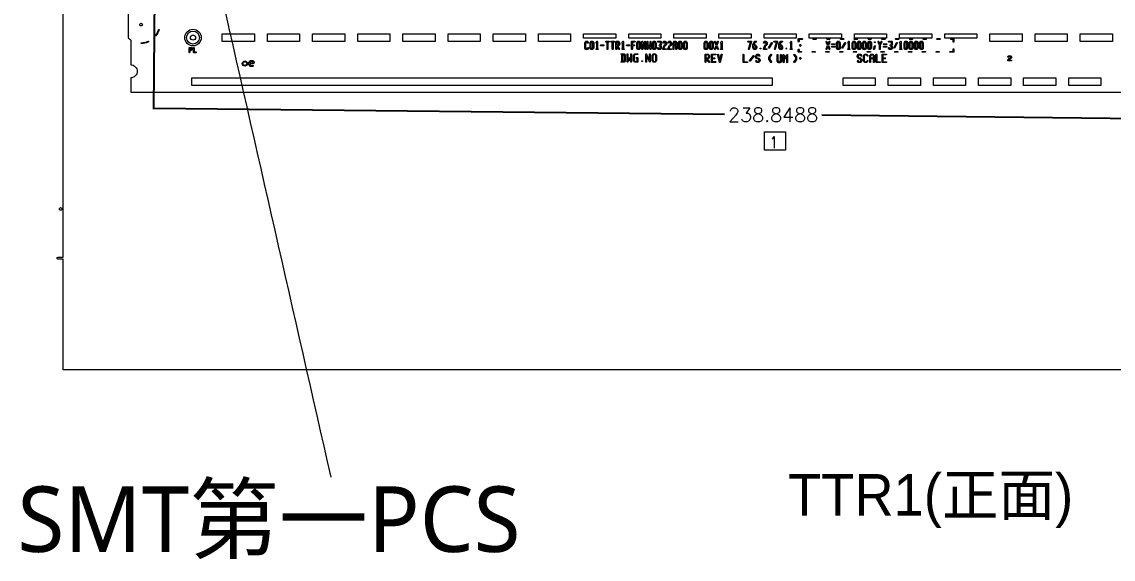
# Model space of a CAD drawing. Extents: x 2864 to 3941, y 2420 to 3182.
# Drawn here: x 2997.5 to 3207.7, y 2572.6 to 2676.1 of the extents above; entities that cross this region are included whole.
import ezdxf
from ezdxf.enums import TextEntityAlignment as Align

# ---------------------------------------------------------------- set-up
doc = ezdxf.new("R2010")
doc.units = 0
doc.layers.get('0').update_dxf_attribs({"lineweight": 0})
doc.layers.get('Defpoints').update_dxf_attribs({"lineweight": 0})
doc.layers.add('備註', color=1, linetype='Continuous', lineweight=0)
doc.layers.add('尺寸線', color=3, linetype='Continuous', lineweight=0)
doc.layers.add('序號', color=1, linetype='Continuous')
doc.styles.get("Standard").update_dxf_attribs({"font": 'SIMPLEX.SHX', "height": 2.7})
doc.dimstyles.get("Standard").update_dxf_attribs({"dimtxt": 6, "dimasz": 0.18, "dimexe": 0.18, "dimexo": 0.0625, "dimgap": 0.09, "dimtad": 0, "dimtih": 1, "dimtoh": 1, "dimdec": 4, "dimzin": 0, "dimdsep": 46, "dimtxsty": 'Standard', "dimcen": 0.09, "dimadec": 0, "dimazin": 0, "dimtfac": 1, "dimtdec": 4, "dimtofl": 0, "dimtmove": 0, "dimatfit": 3, "dimfxl": 0, "dimtolj": 1, "dimtzin": 0, "dimarcsym": 0})

# ---------------------------------------------------------------- blocks, each defined once
blk = doc.blocks.new('*D16')
at = {"layer": 'Defpoints', "color": 0, "linetype": 'Continuous'}
for p in [(3023.15, 2690.97), (3261.99, 2688.41), (3261.65, 2656.88)]:
    blk.add_point(p, dxfattribs=at)
at = {"layer": '尺寸線', "color": 0, "linetype": 'Continuous', "lineweight": -2}
for p, q in [((3023.15, 2690.91), (3022.81, 2659.26)), ((3261.99, 2688.35), (3261.65, 2656.7)), ((3022.99, 2659.44), (3132.88, 2658.26)), ((3261.47, 2656.88), (3151.58, 2658.06))]:
    blk.add_line(p, q, dxfattribs=at)
at = {"layer": '尺寸線', "color": 0, "linetype": 'Continuous'}
for points in [[(3022.99, 2659.47), (3022.99, 2659.41), (3022.81, 2659.44)], [(3261.47, 2656.85), (3261.47, 2656.91), (3261.65, 2656.88)]]:
    blk.add_solid(points, dxfattribs=at)
at = {"layer": '尺寸線', "color": 0, "linetype": 'Continuous', "insert": (3142.23, 2658.16), "char_height": 2.7, "attachment_point": 5}
blk.add_mtext('\\A1;238.8488', dxfattribs=at)

msp = doc.modelspace()

# ---------------------------------------------------------------- linework, layer by layer
for p, q in [((3137.87979, 2672.17267), (3137.42017, 2672.17267)), ((3142.87979, 2672.17267), (3142.42017, 2672.17267)), ((3113.14885, 2668.30409), (3112.975, 2668.30409)), ((3272.44397, 2609.03466), (3018.44397, 2609.03466))]:
    msp.add_line(p, q)
at = {"linetype": 'Continuous'}
for points in [[(3004.44397, 2630.33466, -1), (3004.44397, 2630.73466), (3005.44397, 2630.73466), (3005.44397, 2662.53466), (3005.44397, 2850.33466), (3004.44397, 2850.33466, -1), (3004.44397, 2850.73466), (3005.44397, 2850.73466), (3005.44397, 3038.53466), (3005.44397, 3070.33466), (3004.44397, 3070.33466, -1), (3004.44397, 3070.73466), (3005.44397, 3070.73466), (3005.44397, 3092.03466), (3018.44397, 3092.03466), (3272.44397, 3092.03466), (3285.44397, 3092.03466), (3285.44397, 3070.73466), (3286.44397, 3070.73466, -1), (3286.44397, 3070.33466), (3285.44397, 3070.33466), (3285.44397, 3038.53466)], [(3017.94397, 2678.12502), (3017.94397, 2672.94429, 0.044688), (3018.44397, 2672.54133), (3018.44397, 2667.78466, -0.414215), (3019.69397, 2666.53466, -0.414215), (3018.44397, 2665.28466), (3018.44397, 2662.53466), (3272.44397, 2662.53466), (3272.44397, 2665.28466, -0.414215), (3271.19397, 2666.53466, -0.414215), (3272.44397, 2667.78466), (3272.44397, 2699.54133, 0.044688)], [(3020.46665, 2672.03474, 0.100435), (3021.82905, 2672.32039, -1), (3021.86862, 2672.22855)], [(3108.30083, 2670.73466), (3108.16051, 2670.73466, -1), (3108.16051, 2670.88706), (3108.22463, 2670.88706), (3108.22463, 2671.96805, -0.979801), (3108.09475, 2672.04771)], [(3108.09475, 2672.04771), (3108.23508, 2672.28737, -0.76611), (3108.37704, 2672.24864), (3108.37704, 2670.88706), (3108.44116, 2670.88706, -1), (3108.44116, 2670.73466), (3108.30083, 2670.73466)], [(3111.94397, 2670.81086), (3111.94397, 2671.52986), (3111.94397, 2672.24887, -0.414239), (3112.02017, 2672.32507), (3112.44094, 2672.32507, -0.267143), (3112.50692, 2672.28737), (3112.64725, 2672.04771, -0.13403), (3112.6577, 2672.00898), (3112.6577, 2671.76976, -0.13403), (3112.64725, 2671.73103), (3112.50692, 2671.49136, -0.267143), (3112.44094, 2671.45366), (3112.29342, 2671.45366)], [(3112.29342, 2671.45366), (3112.64725, 2670.84936, -1), (3112.51574, 2670.77236), (3112.11682, 2671.45366), (3112.09637, 2671.45366), (3112.09637, 2670.81086, -1), (3111.94397, 2670.81086)], [(3113.30084, 2670.73466), (3113.1605, 2670.73466, -1), (3113.1605, 2670.88706), (3113.22463, 2670.88706), (3113.22463, 2671.96805, -0.979801), (3113.09475, 2672.04771)], [(3113.09475, 2672.04771), (3113.23508, 2672.28737, -0.76611), (3113.37703, 2672.24864), (3113.37703, 2670.88706), (3113.44116, 2670.88706, -1), (3113.44116, 2670.73466), (3113.30084, 2670.73466)], [(3116.94397, 2670.81086), (3116.94397, 2672.24887, -0.831916), (3117.09132, 2672.27614), (3117.5053, 2671.21562)], [(3117.09637, 2671.84411), (3117.09637, 2670.81086, -1), (3116.94397, 2670.81086)], [(3117.5053, 2671.21562), (3117.5053, 2672.24887, -1), (3117.6577, 2672.24887), (3117.6577, 2670.81086, -0.831916), (3117.51035, 2670.78359), (3117.09637, 2671.84411)], [(3117.94397, 2670.81086), (3117.94397, 2672.24887, -1), (3118.09637, 2672.24887), (3118.09637, 2671.21562)], [(3118.30083, 2671.32031), (3118.09132, 2670.78359, -0.831919), (3117.94397, 2670.81086)], [(3118.09637, 2671.21562), (3118.22985, 2671.55757, -0.683159), (3118.37182, 2671.55757), (3118.5053, 2671.21562)], [(3118.5053, 2671.21562), (3118.5053, 2672.24887, -1), (3118.6577, 2672.24887), (3118.6577, 2670.81086, -0.831916), (3118.51035, 2670.78359), (3118.30083, 2671.32031)], [(3120.94936, 2670.839), (3121.22968, 2671.55714, -0.310671), (3121.30083, 2671.60607), (3121.39748, 2671.60607), (3121.5053, 2671.7902), (3121.5053, 2671.98853), (3121.39748, 2672.17267), (3121.20419, 2672.17267), (3121.08593, 2671.9707, -1), (3120.95442, 2672.04771), (3121.09475, 2672.28737, -0.267143), (3121.16073, 2672.32507), (3121.44094, 2672.32507, -0.267143), (3121.50692, 2672.28737), (3121.64726, 2672.04771, -0.13403), (3121.6577, 2672.00898), (3121.6577, 2671.76976, -0.13403), (3121.64726, 2671.73103), (3121.50692, 2671.49136, -0.267143), (3121.44094, 2671.45366), (3121.35289, 2671.45366), (3121.13172, 2670.88706)], [(3121.13172, 2670.88706), (3121.5815, 2670.88706, -1), (3121.5815, 2670.73466), (3121.02017, 2670.73466, -0.529907), (3120.94936, 2670.839)], [(3121.94936, 2670.839), (3122.22968, 2671.55714, -0.310671), (3122.30083, 2671.60607), (3122.39748, 2671.60607), (3122.5053, 2671.7902), (3122.5053, 2671.98853), (3122.39748, 2672.17267), (3122.20419, 2672.17267), (3122.08593, 2671.9707, -1), (3121.95442, 2672.04771), (3122.09475, 2672.28737, -0.267143), (3122.16073, 2672.32507), (3122.44094, 2672.32507, -0.267143), (3122.50692, 2672.28737), (3122.64726, 2672.04771, -0.13403), (3122.6577, 2672.00898), (3122.6577, 2671.76976, -0.13403), (3122.64726, 2671.73103), (3122.50692, 2671.49136, -0.267143), (3122.44094, 2671.45366), (3122.35289, 2671.45366), (3122.13172, 2670.88706)], [(3122.13172, 2670.88706), (3122.5815, 2670.88706, -1), (3122.5815, 2670.73466), (3122.02017, 2670.73466, -0.529907), (3121.94936, 2670.839)], [(3122.94397, 2670.81086), (3122.94397, 2671.52986), (3122.94397, 2672.00898, -0.13403), (3122.95442, 2672.04771), (3123.09475, 2672.28737, -0.267143), (3123.16073, 2672.32507), (3123.44094, 2672.32507, -0.267143), (3123.50692, 2672.28737), (3123.64726, 2672.04771, -0.13403), (3123.6577, 2672.00898), (3123.6577, 2671.52986)], [(3123.6577, 2671.52986), (3123.6577, 2670.81086, -1), (3123.5053, 2670.81086), (3123.5053, 2671.45366), (3123.09637, 2671.45366), (3123.09637, 2670.81086, -1), (3122.94397, 2670.81086)], [(3130.94919, 2670.83857), (3131.21904, 2671.52986), (3130.94919, 2672.22116, -1), (3131.09116, 2672.27658), (3131.30084, 2671.73942)], [(3131.30084, 2671.32031), (3131.09116, 2670.78315, -1), (3130.94919, 2670.83857)], [(3131.30084, 2671.73942), (3131.51052, 2672.27658, -1), (3131.65248, 2672.22116), (3131.38263, 2671.52986), (3131.65248, 2670.83857, -1), (3131.51052, 2670.78315), (3131.30084, 2671.32031)], [(3132.30084, 2670.73466), (3132.1605, 2670.73466, -1), (3132.1605, 2670.88706), (3132.22463, 2670.88706), (3132.22463, 2671.96805, -0.979801), (3132.09475, 2672.04771)], [(3132.09475, 2672.04771), (3132.23508, 2672.28737, -0.76611), (3132.37704, 2672.24864), (3132.37704, 2670.88706), (3132.44116, 2670.88706, -1), (3132.44116, 2670.73466), (3132.30084, 2670.73466)], [(3137.42017, 2672.17267, -1), (3137.42017, 2672.32507), (3137.9815, 2672.32507, -0.50129), (3138.05456, 2672.22723), (3137.63364, 2670.78945, -1), (3137.48738, 2670.83227), (3137.87979, 2672.17267)], [(3140.34936, 2670.839), (3140.62968, 2671.55714, -0.310671), (3140.70083, 2671.60607), (3140.79748, 2671.60607), (3140.9053, 2671.7902), (3140.9053, 2671.98853), (3140.79748, 2672.17267), (3140.60419, 2672.17267), (3140.48593, 2671.9707, -1), (3140.35442, 2672.04771), (3140.49475, 2672.28737, -0.267143), (3140.56073, 2672.32507), (3140.84094, 2672.32507, -0.267143), (3140.90692, 2672.28737), (3141.04725, 2672.04771, -0.13403), (3141.0577, 2672.00898), (3141.0577, 2671.76976, -0.13403), (3141.04725, 2671.73103), (3140.90692, 2671.49136, -0.267143), (3140.84094, 2671.45366), (3140.75289, 2671.45366), (3140.53171, 2670.88706)], [(3140.53171, 2670.88706), (3140.9815, 2670.88706, -1), (3140.9815, 2670.73466), (3140.42017, 2670.73466, -0.529907), (3140.34936, 2670.839)], [(3142.42017, 2672.17267, -1), (3142.42017, 2672.32507), (3142.9815, 2672.32507, -0.50129), (3143.05456, 2672.22723), (3142.63364, 2670.78945, -1), (3142.48738, 2670.83227), (3142.87979, 2672.17267)], [(3145.70084, 2670.73466), (3145.5605, 2670.73466, -1), (3145.5605, 2670.88706), (3145.62464, 2670.88706), (3145.62464, 2671.96805, -0.979801), (3145.49475, 2672.04771)], [(3145.49475, 2672.04771), (3145.63508, 2672.28737, -0.76611), (3145.77704, 2672.24864), (3145.77704, 2670.88706), (3145.84116, 2670.88706, -1), (3145.84116, 2670.73466), (3145.70084, 2670.73466)], [(3152.44919, 2670.83857), (3152.71904, 2671.52986), (3152.44919, 2672.22116, -1), (3152.59116, 2672.27658), (3152.80083, 2671.73942)], [(3152.80083, 2671.32031), (3152.59116, 2670.78315, -1), (3152.44919, 2670.83857)], [(3152.80083, 2671.73942), (3153.01052, 2672.27658, -1), (3153.15248, 2672.22116), (3152.88263, 2671.52986), (3153.15248, 2670.83857, -1), (3153.01052, 2670.78315), (3152.80083, 2671.32031)], [(3156.80084, 2670.73466), (3156.66051, 2670.73466, -1), (3156.66051, 2670.88706), (3156.72464, 2670.88706), (3156.72464, 2671.96805, -0.979801), (3156.59475, 2672.04771)], [(3156.59475, 2672.04771), (3156.73508, 2672.28737, -0.76611), (3156.87704, 2672.24864), (3156.87704, 2670.88706), (3156.94116, 2670.88706, -1), (3156.94116, 2670.73466), (3156.80084, 2670.73466)], [(3162.44919, 2672.22116, -1), (3162.59115, 2672.27658), (3162.80083, 2671.73942)], [(3162.80083, 2671.73942), (3163.01052, 2672.27658, -1), (3163.15248, 2672.22116), (3162.87704, 2671.51552), (3162.87704, 2670.81086, -1), (3162.72463, 2670.81086), (3162.72463, 2671.51552), (3162.44919, 2672.22116)], [(3166.80084, 2670.73466), (3166.66051, 2670.73466, -1), (3166.66051, 2670.88706), (3166.72464, 2670.88706), (3166.72464, 2671.96805, -0.979801), (3166.59475, 2672.04771)], [(3166.59475, 2672.04771), (3166.73508, 2672.28737, -0.76611), (3166.87703, 2672.24864), (3166.87703, 2670.88706), (3166.94116, 2670.88706, -1), (3166.94116, 2670.73466), (3166.80084, 2670.73466)], [(3112.975, 2668.30409, -1), (3112.975, 2668.45409), (3113.07384, 2668.45409), (3113.07384, 2669.74449), (3112.975, 2669.74449, -1), (3112.975, 2669.89449), (3113.14885, 2669.89449), (3113.49652, 2669.89449, -0.241871), (3113.55749, 2669.86317), (3113.73089, 2669.62372, -0.159337), (3113.74537, 2669.57942), (3113.74537, 2668.61916, -0.159331), (3113.73089, 2668.57487), (3113.55749, 2668.33541, -0.241867), (3113.49652, 2668.30409), (3113.14885, 2668.30409)], [(3114.1, 2668.37958), (3114.1, 2669.81949, -1), (3114.25, 2669.81949), (3114.25, 2668.70696)], [(3114.52268, 2668.92677), (3114.24254, 2668.34649, -0.799749), (3114.1, 2668.37958)], [(3114.25, 2668.70696), (3114.45514, 2669.1319, -0.627684), (3114.59023, 2669.1319), (3114.79537, 2668.70696)], [(3114.79537, 2668.70696), (3114.79537, 2669.81949, -1), (3114.94537, 2669.81949), (3114.94537, 2668.37958, -0.799749), (3114.80282, 2668.34649), (3114.52268, 2668.92677)], [(3117.7, 2668.37909), (3117.7, 2669.81922, -0.798609), (3117.84255, 2669.85209), (3118.39537, 2668.70696)], [(3117.85, 2669.49162), (3117.85, 2668.37909, -1), (3117.7, 2668.37909)], [(3118.39537, 2668.70696), (3118.39537, 2669.81949, -1), (3118.54537, 2669.81949), (3118.54537, 2668.37937, -0.798609), (3118.40282, 2668.34649), (3117.85, 2669.49162)], [(3129.13247, 2668.31994), (3129.13247, 2669.04014), (3129.13247, 2669.76034, -0.414241), (3129.20747, 2669.83534), (3129.72899, 2669.83534, -0.241871), (3129.78996, 2669.80402), (3129.96336, 2669.56457, -0.159337), (3129.97784, 2669.52028), (3129.97784, 2669.28021, -0.159331), (3129.96336, 2669.23592), (3129.78996, 2668.99646, -0.241867), (3129.72899, 2668.96514), (3129.52822, 2668.96514)], [(3129.52822, 2668.96514), (3129.96358, 2668.36393, -1), (3129.84209, 2668.27596), (3129.34303, 2668.96514), (3129.28247, 2668.96514), (3129.28247, 2668.31994, -1), (3129.13247, 2668.31994)], [(3131.53457, 2669.74274, -1), (3131.68038, 2669.77794), (3131.95515, 2668.63958)], [(3131.95515, 2668.63958), (3132.22993, 2669.77794, -1), (3132.37574, 2669.74274), (3132.02806, 2668.30235, -0.78736), (3131.88225, 2668.30235), (3131.53457, 2669.74274)], [(3144.17592, 2668.27324), (3144.17592, 2669.71336, -0.798609), (3144.31847, 2669.74624), (3144.5986, 2669.16595)], [(3144.32592, 2669.38576), (3144.32592, 2668.27324, -1), (3144.17592, 2668.27324)], [(3144.87129, 2669.38576), (3144.66615, 2668.96083, -0.627705), (3144.53106, 2668.96083), (3144.32592, 2669.38576)], [(3144.5986, 2669.16595), (3144.87875, 2669.74624, -0.798609), (3145.02129, 2669.71336), (3145.02129, 2668.27324, -1), (3144.87129, 2668.27324), (3144.87129, 2669.38576)], [(3160.84126, 2668.31549), (3160.84126, 2669.03569), (3160.84126, 2669.51582, -0.159331), (3160.85574, 2669.56011), (3161.02914, 2669.79957, -0.241867), (3161.09011, 2669.83088), (3161.43779, 2669.83088, -0.241871), (3161.49875, 2669.79957), (3161.67215, 2669.56011, -0.159337), (3161.68663, 2669.51582), (3161.68663, 2669.03569)], [(3161.68663, 2669.03569), (3161.68663, 2668.31549, -1), (3161.53663, 2668.31549), (3161.53663, 2668.96068), (3160.99127, 2668.96068), (3160.99127, 2668.31549, -1), (3160.84126, 2668.31549)], [(3187.45685, 2668.65325), (3187.73735, 2669.074, -0.251301), (3187.80083, 2669.10805), (3187.9096, 2669.10805), (3188.0053, 2669.20375), (3188.0053, 2669.28095), (3187.9096, 2669.37665), (3187.69207, 2669.37665), (3187.57405, 2669.25863, -1), (3187.46629, 2669.36639), (3187.60662, 2669.50673, -0.200506), (3187.66096, 2669.52905), (3187.94071, 2669.52905, -0.200506), (3187.99505, 2669.50673), (3188.13538, 2669.36639, -0.200506), (3188.1577, 2669.31206), (3188.1577, 2669.17264, -0.200506), (3188.13538, 2669.1183), (3187.99505, 2668.97797, -0.200506), (3187.94071, 2668.95565), (3187.84161, 2668.95565), (3187.66255, 2668.68706)], [(3187.66255, 2668.68706), (3188.0815, 2668.68706, -1), (3188.0815, 2668.53466), (3187.52017, 2668.53466, -0.599705), (3187.45685, 2668.65325)]]:
    msp.add_lwpolyline(points, format="xyb", dxfattribs=at)
for points in [[(3020.19397, 2675.53466, -0.414222), (3020.44397, 2675.78466, -0.414222), (3020.69397, 2675.53466, -0.414222), (3020.44397, 2675.28466, -0.414222)], [(3023.23127, 2673.41782, 0.092395), (3023.8067, 2674.56405, -1), (3023.90278, 2674.53632, -0.092395), (3023.3109, 2673.35734, -1)], [(3029.94397, 2673.03466, -0.414217), (3030.44397, 2673.53466, -0.414217), (3030.94397, 2673.03466, -0.414217), (3030.44397, 2672.53466, -0.414217)], [(3147.06549, 2672.25434), (3147.06549, 2672.75434, -0.414236), (3147.14199, 2672.83084), (3147.80902, 2672.83084, -1), (3147.80902, 2672.67784), (3147.21849, 2672.67784), (3147.21849, 2672.25434, -1)], [(3149.96202, 2672.67784, -1), (3149.96202, 2672.83084), (3150.46202, 2672.83084, -1), (3150.46202, 2672.67784)], [(3152.61502, 2672.67784, -1), (3152.61502, 2672.83084), (3153.11502, 2672.83084, -1), (3153.11502, 2672.67784)], [(3155.26802, 2672.67784, -1), (3155.26802, 2672.83084), (3155.76802, 2672.83084, -1), (3155.76802, 2672.67784)], [(3157.92102, 2672.67784, -1), (3157.92102, 2672.83084), (3158.42102, 2672.83084, -1), (3158.42102, 2672.67784)], [(3160.57402, 2672.67784, -1), (3160.57402, 2672.83084), (3161.07402, 2672.83084, -1), (3161.07402, 2672.67784)], [(3163.22702, 2672.67784, -1), (3163.22702, 2672.83084), (3163.72702, 2672.83084, -1), (3163.72702, 2672.67784)], [(3165.88002, 2672.67784, -1), (3165.88002, 2672.83084), (3166.38002, 2672.83084, -1), (3166.38002, 2672.67784)], [(3168.53302, 2672.67784, -1), (3168.53302, 2672.83084), (3169.03302, 2672.83084, -1), (3169.03302, 2672.67784)], [(3171.18602, 2672.67784, -1), (3171.18602, 2672.83084), (3171.68602, 2672.83084, -1), (3171.68602, 2672.67784)], [(3173.83902, 2672.67784, -1), (3173.83902, 2672.83084), (3174.33902, 2672.83084, -1), (3174.33902, 2672.67784)], [(3176.49202, 2672.67784, -1), (3176.49202, 2672.83084), (3176.99202, 2672.83084, -0.414236), (3177.06852, 2672.75434), (3177.06852, 2672.23106, -1), (3176.91552, 2672.23106), (3176.91552, 2672.67784)], [(3029.71704, 2670.19677), (3029.71704, 2670.62393), (3029.71704, 2671.05108, -0.414239), (3029.78704, 2671.12108), (3030.11452, 2671.12108, -0.234442), (3030.17039, 2671.0937), (3030.27966, 2670.95131, -0.166397), (3030.29413, 2670.90836), (3030.29413, 2670.76664, -0.166398), (3030.27966, 2670.72369), (3030.17039, 2670.58131, -0.234442), (3030.11452, 2670.55393), (3029.85704, 2670.55393), (3029.85704, 2670.19677, -1)], [(3030.51704, 2670.19677), (3030.51704, 2671.05108, -1), (3030.65704, 2671.05108), (3030.65704, 2670.26678), (3031.02413, 2670.26678, -1), (3031.02413, 2670.12678), (3030.58704, 2670.12678, -0.414239)], [(3105.94397, 2671.05075), (3105.94397, 2672.00898, -0.13403), (3105.95441, 2672.04771), (3106.09475, 2672.28737, -0.267143), (3106.16073, 2672.32507), (3106.44094, 2672.32507, -0.267143), (3106.50692, 2672.28737), (3106.64725, 2672.04771, -1), (3106.51574, 2671.9707), (3106.39748, 2672.17267), (3106.20419, 2672.17267), (3106.09637, 2671.98853), (3106.09637, 2671.07119), (3106.20419, 2670.88706), (3106.39748, 2670.88706), (3106.51574, 2671.08903, -1), (3106.64725, 2671.01202), (3106.50692, 2670.77236, -0.267143), (3106.44094, 2670.73466), (3106.16073, 2670.73466, -0.267143), (3106.09475, 2670.77236), (3105.95441, 2671.01202, -0.13403)], [(3106.94397, 2671.05075), (3106.94397, 2672.00898, -0.13403), (3106.95441, 2672.04771), (3107.09475, 2672.28737, -0.267143), (3107.16073, 2672.32507), (3107.44094, 2672.32507, -0.267143), (3107.50692, 2672.28737), (3107.64725, 2672.04771, -0.13403), (3107.6577, 2672.00898), (3107.6577, 2671.05075, -0.13403), (3107.64725, 2671.01202), (3107.50692, 2670.77236, -0.267143), (3107.44094, 2670.73466), (3107.16073, 2670.73466, -0.267143), (3107.09475, 2670.77236), (3106.95441, 2671.01202, -0.13403)], [(3109.02017, 2671.45366, -1), (3109.02017, 2671.60607), (3109.5815, 2671.60607, -1), (3109.5815, 2671.45366)], [(3110.02017, 2672.17267, -1), (3110.02017, 2672.32507), (3110.30083, 2672.32507), (3110.5815, 2672.32507, -1), (3110.5815, 2672.17267), (3110.37703, 2672.17267), (3110.37703, 2670.81086, -1), (3110.22463, 2670.81086), (3110.22463, 2672.17267)], [(3111.02017, 2672.17267, -1), (3111.02017, 2672.32507), (3111.30083, 2672.32507), (3111.5815, 2672.32507, -1), (3111.5815, 2672.17267), (3111.37703, 2672.17267), (3111.37703, 2670.81086, -1), (3111.22464, 2670.81086), (3111.22464, 2672.17267)], [(3114.02017, 2671.45366, -1), (3114.02017, 2671.60607), (3114.5815, 2671.60607, -1), (3114.5815, 2671.45366)], [(3114.94397, 2670.81086), (3114.94397, 2671.52986), (3114.94397, 2672.24887, -0.414239), (3115.02017, 2672.32507), (3115.5815, 2672.32507, -1), (3115.5815, 2672.17267), (3115.09637, 2672.17267), (3115.09637, 2671.60607), (3115.44116, 2671.60607, -1), (3115.44116, 2671.45366), (3115.09637, 2671.45366), (3115.09637, 2670.81086, -1)], [(3115.94397, 2671.05075), (3115.94397, 2672.00898, -0.13403), (3115.95441, 2672.04771), (3116.09475, 2672.28737, -0.267143), (3116.16073, 2672.32507), (3116.44094, 2672.32507, -0.267143), (3116.50692, 2672.28737), (3116.64726, 2672.04771, -0.13403), (3116.6577, 2672.00898), (3116.6577, 2671.05075, -0.13403), (3116.64726, 2671.01202), (3116.50692, 2670.77236, -0.267143), (3116.44094, 2670.73466), (3116.16073, 2670.73466, -0.267143), (3116.09475, 2670.77236), (3115.95441, 2671.01202, -0.13403)], [(3118.94397, 2671.05075), (3118.94397, 2672.00898, -0.13403), (3118.95441, 2672.04771), (3119.09475, 2672.28737, -0.267143), (3119.16073, 2672.32507), (3119.44094, 2672.32507, -0.267143), (3119.50692, 2672.28737), (3119.64725, 2672.04771, -0.13403), (3119.6577, 2672.00898), (3119.6577, 2671.05075, -0.13403), (3119.64725, 2671.01202), (3119.50692, 2670.77236, -0.267143), (3119.44094, 2670.73466), (3119.16073, 2670.73466, -0.267143), (3119.09475, 2670.77236), (3118.95441, 2671.01202, -0.13403)], [(3119.95441, 2671.01202, -1), (3120.08593, 2671.08903), (3120.20419, 2670.88706), (3120.39748, 2670.88706), (3120.5053, 2671.07119), (3120.5053, 2671.26953), (3120.39748, 2671.45366), (3120.30084, 2671.45366, -1), (3120.30084, 2671.60607), (3120.39748, 2671.60607), (3120.5053, 2671.7902), (3120.5053, 2672.17267), (3120.02017, 2672.17267, -1), (3120.02017, 2672.32507), (3120.5815, 2672.32507, -0.414239), (3120.6577, 2672.24887), (3120.6577, 2671.76976, -0.13403), (3120.64726, 2671.73103), (3120.52947, 2671.52986), (3120.64726, 2671.3287, -0.13403), (3120.6577, 2671.28997), (3120.6577, 2671.05075, -0.13403), (3120.64726, 2671.01202), (3120.50692, 2670.77236, -0.267143), (3120.44094, 2670.73466), (3120.16073, 2670.73466, -0.267143), (3120.09475, 2670.77236)], [(3123.94397, 2671.05075), (3123.94397, 2672.00898, -0.13403), (3123.95441, 2672.04771), (3124.09475, 2672.28737, -0.267143), (3124.16073, 2672.32507), (3124.44094, 2672.32507, -0.267143), (3124.50692, 2672.28737), (3124.64726, 2672.04771, -0.13403), (3124.6577, 2672.00898), (3124.6577, 2671.05075, -0.13403), (3124.64726, 2671.01202), (3124.50692, 2670.77236, -0.267143), (3124.44094, 2670.73466), (3124.16073, 2670.73466, -0.267143), (3124.09475, 2670.77236), (3123.95441, 2671.01202, -0.13403)], [(3124.94397, 2671.05075), (3124.94397, 2672.00898, -0.13403), (3124.95441, 2672.04771), (3125.09475, 2672.28737, -0.267143), (3125.16073, 2672.32507), (3125.44094, 2672.32507, -0.267143), (3125.50692, 2672.28737), (3125.64725, 2672.04771, -0.13403), (3125.6577, 2672.00898), (3125.6577, 2671.05075, -0.13403), (3125.64725, 2671.01202), (3125.50692, 2670.77236, -0.267143), (3125.44094, 2670.73466), (3125.16073, 2670.73466, -0.267143), (3125.09475, 2670.77236), (3124.95441, 2671.01202, -0.13403)], [(3128.94397, 2671.05075), (3128.94397, 2672.00898, -0.13403), (3128.95442, 2672.04771), (3129.09475, 2672.28737, -0.267143), (3129.16073, 2672.32507), (3129.44094, 2672.32507, -0.267143), (3129.50692, 2672.28737), (3129.64725, 2672.04771, -0.13403), (3129.6577, 2672.00898), (3129.6577, 2671.05075, -0.13403), (3129.64725, 2671.01202), (3129.50692, 2670.77236, -0.267143), (3129.44094, 2670.73466), (3129.16073, 2670.73466, -0.267143), (3129.09475, 2670.77236), (3128.95442, 2671.01202, -0.13403)], [(3129.94397, 2671.05075), (3129.94397, 2672.00898, -0.13403), (3129.95442, 2672.04771), (3130.09475, 2672.28737, -0.267143), (3130.16073, 2672.32507), (3130.44094, 2672.32507, -0.267143), (3130.50692, 2672.28737), (3130.64726, 2672.04771, -0.13403), (3130.6577, 2672.00898), (3130.6577, 2671.05075, -0.13403), (3130.64726, 2671.01202), (3130.50692, 2670.77236, -0.267143), (3130.44094, 2670.73466), (3130.16073, 2670.73466, -0.267143), (3130.09475, 2670.77236), (3129.95442, 2671.01202, -0.13403)], [(3138.34397, 2671.05075), (3138.34397, 2671.52986), (3138.34397, 2671.7693, -0.13403), (3138.35441, 2671.80804), (3138.63508, 2672.28737, -0.267143), (3138.70106, 2672.32507), (3138.9815, 2672.32507, -1), (3138.9815, 2672.17267), (3138.74452, 2672.17267), (3138.49637, 2671.74887), (3138.49637, 2671.60607), (3138.84094, 2671.60607, -0.267143), (3138.90692, 2671.56837), (3139.04725, 2671.3287, -0.13403), (3139.0577, 2671.28997), (3139.0577, 2671.05075, -0.13403), (3139.04725, 2671.01202), (3138.90692, 2670.77236, -0.267143), (3138.84094, 2670.73466), (3138.56073, 2670.73466, -0.267143), (3138.49475, 2670.77236), (3138.35441, 2671.01202, -0.13403)], [(3141.35442, 2671.08903), (3141.91574, 2672.04771, -1), (3142.04725, 2671.9707), (3141.48593, 2671.01202, -1)], [(3143.34397, 2671.05075), (3143.34397, 2671.52986), (3143.34397, 2671.7693, -0.13403), (3143.35442, 2671.80804), (3143.63508, 2672.28737, -0.267143), (3143.70106, 2672.32507), (3143.9815, 2672.32507, -1), (3143.9815, 2672.17267), (3143.74452, 2672.17267), (3143.49637, 2671.74887), (3143.49637, 2671.60607), (3143.84094, 2671.60607, -0.267143), (3143.90692, 2671.56837), (3144.04726, 2671.3287, -0.13403), (3144.0577, 2671.28997), (3144.0577, 2671.05075, -0.13403), (3144.04726, 2671.01202), (3143.90692, 2670.77236, -0.267143), (3143.84094, 2670.73466), (3143.56073, 2670.73466, -0.267143), (3143.49475, 2670.77236), (3143.35442, 2671.01202, -0.13403)], [(3147.06549, 2670.30578), (3147.06549, 2670.74511, -1), (3147.21849, 2670.74511), (3147.21849, 2670.38228), (3147.64199, 2670.38228, -1), (3147.64199, 2670.22928), (3147.14199, 2670.22928, -0.414236)], [(3153.52017, 2671.69333, -1), (3153.52017, 2671.84573), (3154.0815, 2671.84573, -1), (3154.0815, 2671.69333)], [(3153.52017, 2671.214, -1), (3153.52017, 2671.3664), (3154.0815, 2671.3664, -1), (3154.0815, 2671.214)], [(3154.44397, 2671.05075), (3154.44397, 2672.00898, -0.13403), (3154.45442, 2672.04771), (3154.59475, 2672.28737, -0.267143), (3154.66073, 2672.32507), (3154.94094, 2672.32507, -0.267143), (3155.00692, 2672.28737), (3155.14725, 2672.04771, -0.13403), (3155.1577, 2672.00898), (3155.1577, 2671.05075, -0.13403), (3155.14725, 2671.01202), (3155.00692, 2670.77236, -0.267143), (3154.94094, 2670.73466), (3154.66073, 2670.73466, -0.267143), (3154.59475, 2670.77236), (3154.45442, 2671.01202, -0.13403)], [(3155.45442, 2671.08903), (3156.01574, 2672.04771, -1), (3156.14726, 2671.9707), (3155.58593, 2671.01202, -1)], [(3157.44397, 2671.05075), (3157.44397, 2672.00898, -0.13403), (3157.45441, 2672.04771), (3157.59475, 2672.28737, -0.267143), (3157.66073, 2672.32507), (3157.94094, 2672.32507, -0.267143), (3158.00692, 2672.28737), (3158.14726, 2672.04771, -0.13403), (3158.1577, 2672.00898), (3158.1577, 2671.05075, -0.13403), (3158.14726, 2671.01202), (3158.00692, 2670.77236, -0.267143), (3157.94094, 2670.73466), (3157.66073, 2670.73466, -0.267143), (3157.59475, 2670.77236), (3157.45441, 2671.01202, -0.13403)], [(3158.44397, 2671.05075), (3158.44397, 2672.00898, -0.13403), (3158.45441, 2672.04771), (3158.59475, 2672.28737, -0.267143), (3158.66073, 2672.32507), (3158.94094, 2672.32507, -0.267143), (3159.00692, 2672.28737), (3159.14726, 2672.04771, -0.13403), (3159.1577, 2672.00898), (3159.1577, 2671.05075, -0.13403), (3159.14726, 2671.01202), (3159.00692, 2670.77236, -0.267143), (3158.94094, 2670.73466), (3158.66073, 2670.73466, -0.267143), (3158.59475, 2670.77236), (3158.45441, 2671.01202, -0.13403)], [(3159.44397, 2671.05075), (3159.44397, 2672.00898, -0.13403), (3159.45441, 2672.04771), (3159.59475, 2672.28737, -0.267143), (3159.66073, 2672.32507), (3159.94094, 2672.32507, -0.267143), (3160.00692, 2672.28737), (3160.14726, 2672.04771, -0.13403), (3160.1577, 2672.00898), (3160.1577, 2671.05075, -0.13403), (3160.14726, 2671.01202), (3160.00692, 2670.77236, -0.267143), (3159.94094, 2670.73466), (3159.66073, 2670.73466, -0.267143), (3159.59475, 2670.77236), (3159.45441, 2671.01202, -0.13403)], [(3160.44397, 2671.05075), (3160.44397, 2672.00898, -0.13403), (3160.45441, 2672.04771), (3160.59475, 2672.28737, -0.267143), (3160.66073, 2672.32507), (3160.94094, 2672.32507, -0.267143), (3161.00692, 2672.28737), (3161.14726, 2672.04771, -0.13403), (3161.1577, 2672.00898), (3161.1577, 2671.05075, -0.13403), (3161.14726, 2671.01202), (3161.00692, 2670.77236, -0.267143), (3160.94094, 2670.73466), (3160.66073, 2670.73466, -0.267143), (3160.59475, 2670.77236), (3160.45441, 2671.01202, -0.13403)], [(3161.58631, 2670.82823), (3161.72664, 2671.42741, -1), (3161.87503, 2671.39265), (3161.7347, 2670.79348, -1)], [(3163.52017, 2671.69333, -1), (3163.52017, 2671.84573), (3164.0815, 2671.84573, -1), (3164.0815, 2671.69333)], [(3163.52017, 2671.214, -1), (3163.52017, 2671.3664), (3164.0815, 2671.3664, -1), (3164.0815, 2671.214)], [(3164.45441, 2671.01202, -1), (3164.58593, 2671.08903), (3164.70419, 2670.88706), (3164.89748, 2670.88706), (3165.0053, 2671.07119), (3165.0053, 2671.26953), (3164.89748, 2671.45366), (3164.80083, 2671.45366, -1), (3164.80083, 2671.60607), (3164.89748, 2671.60607), (3165.0053, 2671.7902), (3165.0053, 2672.17267), (3164.52017, 2672.17267, -1), (3164.52017, 2672.32507), (3165.0815, 2672.32507, -0.414239), (3165.1577, 2672.24887), (3165.1577, 2671.76976, -0.13403), (3165.14726, 2671.73103), (3165.02947, 2671.52986), (3165.14726, 2671.3287, -0.13403), (3165.1577, 2671.28997), (3165.1577, 2671.05075, -0.13403), (3165.14726, 2671.01202), (3165.00692, 2670.77236, -0.267143), (3164.94094, 2670.73466), (3164.66073, 2670.73466, -0.267143), (3164.59475, 2670.77236)], [(3165.45442, 2671.08903), (3166.01574, 2672.04771, -1), (3166.14725, 2671.9707), (3165.58593, 2671.01202, -1)], [(3167.44397, 2671.05075), (3167.44397, 2672.00898, -0.13403), (3167.45442, 2672.04771), (3167.59475, 2672.28737, -0.267143), (3167.66073, 2672.32507), (3167.94094, 2672.32507, -0.267143), (3168.00692, 2672.28737), (3168.14726, 2672.04771, -0.13403), (3168.1577, 2672.00898), (3168.1577, 2671.05075, -0.13403), (3168.14726, 2671.01202), (3168.00692, 2670.77236, -0.267143), (3167.94094, 2670.73466), (3167.66073, 2670.73466, -0.267143), (3167.59475, 2670.77236), (3167.45442, 2671.01202, -0.13403)], [(3168.44397, 2671.05075), (3168.44397, 2672.00898, -0.13403), (3168.45442, 2672.04771), (3168.59475, 2672.28737, -0.267143), (3168.66073, 2672.32507), (3168.94094, 2672.32507, -0.267143), (3169.00692, 2672.28737), (3169.14726, 2672.04771, -0.13403), (3169.1577, 2672.00898), (3169.1577, 2671.05075, -0.13403), (3169.14726, 2671.01202), (3169.00692, 2670.77236, -0.267143), (3168.94094, 2670.73466), (3168.66073, 2670.73466, -0.267143), (3168.59475, 2670.77236), (3168.45442, 2671.01202, -0.13403)], [(3169.44397, 2671.05075), (3169.44397, 2672.00898, -0.13403), (3169.45441, 2672.04771), (3169.59475, 2672.28737, -0.267143), (3169.66073, 2672.32507), (3169.94094, 2672.32507, -0.267143), (3170.00692, 2672.28737), (3170.14726, 2672.04771, -0.13403), (3170.1577, 2672.00898), (3170.1577, 2671.05075, -0.13403), (3170.14726, 2671.01202), (3170.00692, 2670.77236, -0.267143), (3169.94094, 2670.73466), (3169.66073, 2670.73466, -0.267143), (3169.59475, 2670.77236), (3169.45441, 2671.01202, -0.13403)], [(3170.44397, 2671.05075), (3170.44397, 2672.00898, -0.13403), (3170.45441, 2672.04771), (3170.59475, 2672.28737, -0.267143), (3170.66073, 2672.32507), (3170.94094, 2672.32507, -0.267143), (3171.00692, 2672.28737), (3171.14726, 2672.04771, -0.13403), (3171.1577, 2672.00898), (3171.1577, 2671.05075, -0.13403), (3171.14726, 2671.01202), (3171.00692, 2670.77236, -0.267143), (3170.94094, 2670.73466), (3170.66073, 2670.73466, -0.267143), (3170.59475, 2670.77236), (3170.45441, 2671.01202, -0.13403)], [(3176.32499, 2670.22928, -1), (3176.32499, 2670.38228), (3176.91552, 2670.38228), (3176.91552, 2670.80578, -1), (3177.06852, 2670.80578), (3177.06852, 2670.30578, -0.414236), (3176.99202, 2670.22928)], [(3041.21839, 2667.81935), (3041.21839, 2668.05423), (3041.21839, 2668.28911, -0.190123), (3041.24247, 2668.3506), (3041.46101, 2668.5857, -0.209079), (3041.52715, 2668.61442), (3041.96379, 2668.61442, -0.209079), (3042.02993, 2668.5857), (3042.24847, 2668.3506, -0.394811), (3042.2481, 2668.22765), (3042.03028, 2667.99333, -0.209905), (3041.96401, 2667.96423), (3041.39839, 2667.96423), (3041.39839, 2667.8545), (3041.56615, 2667.67403), (3041.96401, 2667.67403, -1), (3041.96401, 2667.49403), (3041.52715, 2667.49403, -0.209079), (3041.46101, 2667.52275), (3041.24247, 2667.75785, -0.190123)], [(3115.3, 2668.61916), (3115.3, 2669.57942, -0.159331), (3115.31448, 2669.62372), (3115.48788, 2669.86317, -0.241867), (3115.54884, 2669.89449), (3116.07037, 2669.89449, -1), (3116.07037, 2669.74449), (3115.58713, 2669.74449), (3115.45, 2669.55512), (3115.45, 2668.64346), (3115.58713, 2668.45409), (3115.99537, 2668.45409), (3115.99537, 2669.02429), (3115.89652, 2669.02429, -1), (3115.89652, 2669.17429), (3116.07037, 2669.17429, -0.414241), (3116.14537, 2669.09929), (3116.14537, 2668.37909, -0.414241), (3116.07037, 2668.30409), (3115.54884, 2668.30409, -0.241871), (3115.48788, 2668.33541), (3115.31448, 2668.57487, -0.159337)], [(3118.9, 2668.61916), (3118.9, 2669.57942, -0.159331), (3118.91448, 2669.62372), (3119.08788, 2669.86317, -0.241867), (3119.14885, 2669.89449), (3119.49652, 2669.89449, -0.241871), (3119.55749, 2669.86317), (3119.73089, 2669.62372, -0.159337), (3119.74537, 2669.57942), (3119.74537, 2668.61916, -0.159331), (3119.73089, 2668.57487), (3119.55749, 2668.33541, -0.241867), (3119.49652, 2668.30409), (3119.14885, 2668.30409, -0.241871), (3119.08788, 2668.33541), (3118.91448, 2668.57487, -0.159337)], [(3130.33247, 2668.31994), (3130.33247, 2669.04014), (3130.33247, 2669.76034, -0.414241), (3130.40747, 2669.83534), (3131.10284, 2669.83534, -1), (3131.10284, 2669.68534), (3130.48247, 2669.68534), (3130.48247, 2669.11514), (3130.92899, 2669.11514, -1), (3130.92899, 2668.96514), (3130.48247, 2668.96514), (3130.48247, 2668.39495), (3131.10284, 2668.39495, -1), (3131.10284, 2668.24495), (3130.40747, 2668.24495, -0.414241)], [(3136.45225, 2668.2978), (3136.45225, 2669.7382, -1), (3136.60225, 2669.7382), (3136.60225, 2668.3728), (3137.22262, 2668.3728, -1), (3137.22262, 2668.2228), (3136.52725, 2668.2228, -0.414241)], [(3137.66651, 2668.58185), (3138.36187, 2669.54211, -1), (3138.48336, 2669.45414), (3137.788, 2668.49388, -1)], [(3138.85225, 2669.25806), (3138.85225, 2669.49813, -0.159331), (3138.86673, 2669.54242), (3139.04013, 2669.78188, -0.241867), (3139.1011, 2669.8132), (3139.44878, 2669.8132, -0.241871), (3139.50974, 2669.78188), (3139.68336, 2669.54211, -1), (3139.56187, 2669.45414), (3139.41049, 2669.6632), (3139.13938, 2669.6632), (3139.00225, 2669.47382), (3139.00225, 2669.28237), (3139.13938, 2669.09299), (3139.44878, 2669.09299, -0.241871), (3139.50974, 2669.06168), (3139.68314, 2668.82223, -0.159345), (3139.69762, 2668.77793), (3139.69762, 2668.53787, -0.159331), (3139.68314, 2668.49357), (3139.50974, 2668.25412, -0.241867), (3139.44878, 2668.2228), (3139.1011, 2668.2228, -0.241871), (3139.04013, 2668.25412), (3138.86651, 2668.49388, -1), (3138.988, 2668.58185), (3139.13938, 2668.3728), (3139.41049, 2668.3728), (3139.54762, 2668.56217), (3139.54762, 2668.75363), (3139.41049, 2668.94299), (3139.1011, 2668.94299, -0.241871), (3139.04013, 2668.97431), (3138.86673, 2669.21377, -0.159337)], [(3141.42609, 2668.77793), (3141.42609, 2669.25806, -0.159331), (3141.44057, 2669.30236), (3141.78803, 2669.78218, -1), (3141.90952, 2669.69421), (3141.5761, 2669.23376), (3141.5761, 2668.80223), (3141.90952, 2668.34178, -1), (3141.78803, 2668.25381), (3141.44057, 2668.73363, -0.159337)], [(3142.97592, 2668.51331), (3142.97592, 2669.71364, -1), (3143.12592, 2669.71364), (3143.12592, 2668.53761), (3143.26305, 2668.34824), (3143.53416, 2668.34824), (3143.67129, 2668.53761), (3143.67129, 2669.71364, -1), (3143.82129, 2669.71364), (3143.82129, 2668.51331, -0.159331), (3143.80681, 2668.46901), (3143.63341, 2668.22956, -0.241867), (3143.57244, 2668.19824), (3143.22476, 2668.19824, -0.241871), (3143.1638, 2668.22956), (3142.9904, 2668.46901, -0.159337)], [(3146.24035, 2668.34178), (3146.57378, 2668.80223), (3146.57378, 2669.23376), (3146.24035, 2669.69421, -1), (3146.36184, 2669.78218), (3146.7093, 2669.30236, -0.159337), (3146.72377, 2669.25806), (3146.72377, 2668.77793, -0.159331), (3146.7093, 2668.73363), (3146.36184, 2668.25381, -1)], [(3149.79499, 2670.22928, -1), (3149.79499, 2670.38228), (3150.29499, 2670.38228, -1), (3150.29499, 2670.22928)], [(3152.44799, 2670.22928, -1), (3152.44799, 2670.38228), (3152.94799, 2670.38228, -1), (3152.94799, 2670.22928)], [(3155.10099, 2670.22928, -1), (3155.10099, 2670.38228), (3155.60099, 2670.38228, -1), (3155.60099, 2670.22928)], [(3157.75399, 2670.22928, -1), (3157.75399, 2670.38228), (3158.25399, 2670.38228, -1), (3158.25399, 2670.22928)], [(3158.44126, 2669.27575), (3158.44126, 2669.51582, -0.159331), (3158.45574, 2669.56011), (3158.62914, 2669.79957, -0.241867), (3158.69011, 2669.83088), (3159.03779, 2669.83088, -0.241871), (3159.09875, 2669.79957), (3159.27237, 2669.55981, -1), (3159.15088, 2669.47183), (3158.9995, 2669.68089), (3158.72839, 2669.68089), (3158.59126, 2669.49151), (3158.59126, 2669.30006), (3158.72839, 2669.11068), (3159.03779, 2669.11068, -0.241871), (3159.09875, 2669.07937), (3159.27215, 2668.83992, -0.159345), (3159.28663, 2668.79562), (3159.28663, 2668.55556, -0.159331), (3159.27215, 2668.51126), (3159.09875, 2668.27181, -0.241867), (3159.03779, 2668.24049), (3158.69011, 2668.24049, -0.241871), (3158.62914, 2668.27181), (3158.45552, 2668.51157, -1), (3158.57701, 2668.59954), (3158.72839, 2668.39049), (3158.9995, 2668.39049), (3159.13663, 2668.57986), (3159.13663, 2668.77132), (3158.9995, 2668.96068), (3158.69011, 2668.96068, -0.241871), (3158.62914, 2668.992), (3158.45574, 2669.23146, -0.159337)], [(3159.64127, 2668.55556), (3159.64127, 2669.51582, -0.159331), (3159.65574, 2669.56011), (3159.82914, 2669.79957, -0.241867), (3159.89011, 2669.83088), (3160.23779, 2669.83088, -0.241871), (3160.29876, 2669.79957), (3160.47237, 2669.55981, -1), (3160.35089, 2669.47183), (3160.1995, 2669.68089), (3159.92839, 2669.68089), (3159.79127, 2669.49151), (3159.79127, 2668.57986), (3159.92839, 2668.39049), (3160.1995, 2668.39049), (3160.35089, 2668.59954, -1), (3160.47237, 2668.51157), (3160.29876, 2668.27181, -0.241867), (3160.23779, 2668.24049), (3159.89011, 2668.24049, -0.241871), (3159.82914, 2668.27181), (3159.65574, 2668.51126, -0.159337)], [(3160.40699, 2670.22928, -1), (3160.40699, 2670.38228), (3160.90699, 2670.38228, -1), (3160.90699, 2670.22928)], [(3162.04126, 2668.31549), (3162.04126, 2669.75588, -1), (3162.19126, 2669.75588), (3162.19126, 2668.39049), (3162.81163, 2668.39049, -1), (3162.81163, 2668.24049), (3162.11627, 2668.24049, -0.414241)], [(3163.05999, 2670.22928, -1), (3163.05999, 2670.38228), (3163.55999, 2670.38228, -1), (3163.55999, 2670.22928)], [(3163.24127, 2668.31549), (3163.24127, 2669.03569), (3163.24127, 2669.75588, -0.414241), (3163.31626, 2669.83088), (3164.01163, 2669.83088, -1), (3164.01163, 2669.68089), (3163.39127, 2669.68089), (3163.39127, 2669.11068), (3163.83779, 2669.11068, -1), (3163.83779, 2668.96068), (3163.39127, 2668.96068), (3163.39127, 2668.39049), (3164.01163, 2668.39049, -1), (3164.01163, 2668.24049), (3163.31626, 2668.24049, -0.414241)], [(3165.71299, 2670.22928, -1), (3165.71299, 2670.38228), (3166.21299, 2670.38228, -1), (3166.21299, 2670.22928)], [(3168.36599, 2670.22928, -1), (3168.36599, 2670.38228), (3168.86599, 2670.38228, -1), (3168.86599, 2670.22928)], [(3171.01899, 2670.22928, -1), (3171.01899, 2670.38228), (3171.51899, 2670.38228, -1), (3171.51899, 2670.22928)], [(3173.67199, 2670.22928, -1), (3173.67199, 2670.38228), (3174.17199, 2670.38228, -1), (3174.17199, 2670.22928)], [(3004.69397, 2640.03466, -0.414222), (3004.94397, 2640.28466, -0.414222), (3005.19397, 2640.03466, -0.414222), (3004.94397, 2639.78466, -0.414222)]]:
    msp.add_lwpolyline(points, format="xyb", close=True, dxfattribs=at)
for points in [[(3036.09397, 2672.28466), (3036.09397, 2673.78466), (3042.29397, 2673.78466), (3042.29397, 2672.28466)], [(3044.79397, 2672.28466), (3044.79397, 2673.78466), (3050.99397, 2673.78466), (3050.99397, 2672.28466)], [(3053.49397, 2672.28466), (3053.49397, 2673.78466), (3059.69397, 2673.78466), (3059.69397, 2672.28466)], [(3062.19397, 2672.28466), (3062.19397, 2673.78466), (3068.39397, 2673.78466), (3068.39397, 2672.28466)], [(3070.89397, 2672.28466), (3070.89397, 2673.78466), (3077.09397, 2673.78466), (3077.09397, 2672.28466)], [(3079.59397, 2672.28466), (3079.59397, 2673.78466), (3085.79397, 2673.78466), (3085.79397, 2672.28466)], [(3088.29397, 2672.28466), (3088.29397, 2673.78466), (3094.49397, 2673.78466), (3094.49397, 2672.28466)], [(3096.99397, 2672.28466), (3096.99397, 2673.78466), (3103.19397, 2673.78466), (3103.19397, 2672.28466)], [(3105.69397, 2672.9478), (3105.69397, 2673.78466), (3111.89397, 2673.78466), (3111.89397, 2672.9478)], [(3114.39397, 2672.9478), (3114.39397, 2673.78466), (3120.59397, 2673.78466), (3120.59397, 2672.9478)], [(3123.09397, 2672.9478), (3123.09397, 2673.78466), (3129.29397, 2673.78466), (3129.29397, 2672.9478)], [(3131.79397, 2672.9478), (3131.79397, 2673.78466), (3137.99397, 2673.78466), (3137.99397, 2672.9478)], [(3140.49397, 2672.9478), (3140.49397, 2673.78466), (3146.69397, 2673.78466), (3146.69397, 2672.9478)], [(3149.19397, 2672.9478), (3149.19397, 2673.78466), (3155.39397, 2673.78466), (3155.39397, 2672.9478)], [(3157.89397, 2672.9478), (3157.89397, 2673.78466), (3164.09397, 2673.78466), (3164.09397, 2672.9478)], [(3166.59397, 2672.9478), (3166.59397, 2673.78466), (3172.79397, 2673.78466), (3172.79397, 2672.9478)], [(3175.29397, 2672.9478), (3175.29397, 2673.78466), (3181.49397, 2673.78466), (3181.49397, 2672.9478)], [(3183.99397, 2672.28466), (3183.99397, 2673.78466), (3190.19397, 2673.78466), (3190.19397, 2672.28466)], [(3192.69397, 2672.28466), (3192.69397, 2673.78466), (3198.89397, 2673.78466), (3198.89397, 2672.28466)], [(3201.39397, 2672.28466), (3201.39397, 2673.78466), (3207.59397, 2673.78466), (3207.59397, 2672.28466)], [(3029.85704, 2670.69393), (3030.08034, 2670.69393), (3030.15413, 2670.79008), (3030.15413, 2670.88493), (3030.08034, 2670.98108), (3029.85704, 2670.98108)], [(3107.09637, 2671.07119), (3107.20419, 2670.88706), (3107.39748, 2670.88706), (3107.5053, 2671.07119), (3107.5053, 2671.98853), (3107.39748, 2672.17267), (3107.20419, 2672.17267), (3107.09637, 2671.98853)], [(3112.09637, 2671.60607), (3112.16028, 2671.60607), (3112.16073, 2671.60607), (3112.39748, 2671.60607), (3112.5053, 2671.7902), (3112.5053, 2671.98853), (3112.39748, 2672.17267), (3112.09637, 2672.17267)], [(3116.09637, 2671.07119), (3116.20419, 2670.88706), (3116.39748, 2670.88706), (3116.5053, 2671.07119), (3116.5053, 2671.98853), (3116.39748, 2672.17267), (3116.20419, 2672.17267), (3116.09637, 2671.98853)], [(3119.09637, 2671.07119), (3119.20419, 2670.88706), (3119.39748, 2670.88706), (3119.5053, 2671.07119), (3119.5053, 2671.98853), (3119.39748, 2672.17267), (3119.20419, 2672.17267), (3119.09637, 2671.98853)], [(3123.09637, 2671.60607), (3123.5053, 2671.60607), (3123.5053, 2671.98853), (3123.39748, 2672.17267), (3123.20419, 2672.17267), (3123.09637, 2671.98853)], [(3124.09637, 2671.07119), (3124.20419, 2670.88706), (3124.39748, 2670.88706), (3124.5053, 2671.07119), (3124.5053, 2671.98853), (3124.39748, 2672.17267), (3124.20419, 2672.17267), (3124.09637, 2671.98853)], [(3125.09637, 2671.07119), (3125.20419, 2670.88706), (3125.39748, 2670.88706), (3125.5053, 2671.07119), (3125.5053, 2671.98853), (3125.39748, 2672.17267), (3125.20419, 2672.17267), (3125.09637, 2671.98853)], [(3129.09637, 2671.07119), (3129.20419, 2670.88706), (3129.39748, 2670.88706), (3129.5053, 2671.07119), (3129.5053, 2671.98853), (3129.39748, 2672.17267), (3129.20419, 2672.17267), (3129.09637, 2671.98853)], [(3130.09637, 2671.07119), (3130.20419, 2670.88706), (3130.39748, 2670.88706), (3130.5053, 2671.07119), (3130.5053, 2671.98853), (3130.39748, 2672.17267), (3130.20419, 2672.17267), (3130.09637, 2671.98853)], [(3138.49637, 2671.07119), (3138.60419, 2670.88706), (3138.79748, 2670.88706), (3138.9053, 2671.07119), (3138.9053, 2671.26953), (3138.79748, 2671.45366), (3138.49637, 2671.45366)], [(3143.49637, 2671.07119), (3143.60419, 2670.88706), (3143.79748, 2670.88706), (3143.9053, 2671.07119), (3143.9053, 2671.26953), (3143.79748, 2671.45366), (3143.49637, 2671.45366)], [(3147.34397, 2671.43316), (3147.34397, 2671.63616), (3147.44397, 2671.73616), (3147.54397, 2671.63616), (3147.54397, 2671.43316), (3147.44397, 2671.33316)], [(3154.59637, 2671.07119), (3154.70419, 2670.88706), (3154.89748, 2670.88706), (3155.0053, 2671.07119), (3155.0053, 2671.98853), (3154.89748, 2672.17267), (3154.70419, 2672.17267), (3154.59637, 2671.98853)], [(3157.59637, 2671.07119), (3157.70419, 2670.88706), (3157.89748, 2670.88706), (3158.0053, 2671.07119), (3158.0053, 2671.98853), (3157.89748, 2672.17267), (3157.70419, 2672.17267), (3157.59637, 2671.98853)], [(3158.59637, 2671.07119), (3158.70419, 2670.88706), (3158.89748, 2670.88706), (3159.0053, 2671.07119), (3159.0053, 2671.98853), (3158.89748, 2672.17267), (3158.70419, 2672.17267), (3158.59637, 2671.98853)], [(3159.59637, 2671.07119), (3159.70419, 2670.88706), (3159.89748, 2670.88706), (3160.0053, 2671.07119), (3160.0053, 2671.98853), (3159.89748, 2672.17267), (3159.70419, 2672.17267), (3159.59637, 2671.98853)], [(3160.59637, 2671.07119), (3160.70419, 2670.88706), (3160.89748, 2670.88706), (3161.0053, 2671.07119), (3161.0053, 2671.98853), (3160.89748, 2672.17267), (3160.70419, 2672.17267), (3160.59637, 2671.98853)], [(3167.59637, 2671.07119), (3167.70419, 2670.88706), (3167.89748, 2670.88706), (3168.0053, 2671.07119), (3168.0053, 2671.98853), (3167.89748, 2672.17267), (3167.70419, 2672.17267), (3167.59637, 2671.98853)], [(3168.59637, 2671.07119), (3168.70419, 2670.88706), (3168.89748, 2670.88706), (3169.0053, 2671.07119), (3169.0053, 2671.98853), (3168.89748, 2672.17267), (3168.70419, 2672.17267), (3168.59637, 2671.98853)], [(3169.59637, 2671.07119), (3169.70419, 2670.88706), (3169.89748, 2670.88706), (3170.0053, 2671.07119), (3170.0053, 2671.98853), (3169.89748, 2672.17267), (3169.70419, 2672.17267), (3169.59637, 2671.98853)], [(3170.59637, 2671.07119), (3170.70419, 2670.88706), (3170.89748, 2670.88706), (3171.0053, 2671.07119), (3171.0053, 2671.98853), (3170.89748, 2672.17267), (3170.70419, 2672.17267), (3170.59637, 2671.98853)], [(3113.22384, 2668.45409), (3113.45824, 2668.45409), (3113.59537, 2668.64346), (3113.59537, 2669.55512), (3113.45824, 2669.74449), (3113.22384, 2669.74449)], [(3119.05, 2668.64346), (3119.18713, 2668.45409), (3119.45824, 2668.45409), (3119.59537, 2668.64346), (3119.59537, 2669.55512), (3119.45824, 2669.74449), (3119.18713, 2669.74449), (3119.05, 2669.55512)], [(3129.28247, 2669.11514), (3129.69071, 2669.11514), (3129.82784, 2669.30451), (3129.82784, 2669.49597), (3129.69071, 2669.68534), (3129.28247, 2669.68534)], [(3147.34397, 2668.93266), (3147.34397, 2669.13666), (3147.44397, 2669.23666), (3147.54397, 2669.13666), (3147.54397, 2668.93266), (3147.44397, 2668.83266)], [(3160.99127, 2669.11068), (3161.53663, 2669.11068), (3161.53663, 2669.49151), (3161.3995, 2669.68089), (3161.12839, 2669.68089), (3160.99127, 2669.49151)], [(3041.39839, 2668.14423), (3041.9248, 2668.14423), (3042.05968, 2668.28932), (3041.9248, 2668.43443), (3041.56615, 2668.43443), (3041.39839, 2668.25396)], [(3030.23569, 2663.78466), (3030.23569, 2665.28466), (3142.04617, 2665.28466), (3142.04617, 2663.78466)], [(3155.69421, 2663.78466), (3155.69421, 2665.28466), (3161.89421, 2665.28466), (3161.89421, 2663.78466)], [(3164.39421, 2663.78466), (3164.39421, 2665.28466), (3170.59421, 2665.28466), (3170.59421, 2663.78466)], [(3173.09421, 2663.78466), (3173.09421, 2665.28466), (3179.29421, 2665.28466), (3179.29421, 2663.78466)], [(3181.79421, 2663.78466), (3181.79421, 2665.28466), (3187.99421, 2665.28466), (3187.99421, 2663.78466)], [(3190.49421, 2663.78466), (3190.49421, 2665.28466), (3196.69421, 2665.28466), (3196.69421, 2663.78466)], [(3199.19421, 2663.78466), (3199.19421, 2665.28466), (3205.39421, 2665.28466), (3205.39421, 2663.78466)]]:
    msp.add_lwpolyline(points, close=True, dxfattribs=at)
msp.add_lwpolyline([(3018.44397, 2609.03466), (3005.44397, 2609.03466), (3005.44397, 2630.33466), (3004.44397, 2630.33466)], dxfattribs=at)
for centre, radius in [((3030.44397, 2673.03466), 1.6), ((3030.44397, 2673.03466), 1.25), ((3139.771, 2670.93069), 0.0762), ((3144.771, 2670.93069), 0.0762), ((3161.80083, 2672.12904), 0.0762), ((3040.44397, 2668.03466), 0.5), ((3117.0096, 2668.49913), 0.075), ((3040.44397, 2668.03466), 0.35)]:
    msp.add_circle(centre, radius)
for centre, radius, start, end in [((3020.46697, 2671.98474), 0.05, 90.372417, 270.372417), ((3020.44397, 2675.53466), 3.6, 270.371253, 293.311866)]:
    msp.add_arc(centre, radius, start, end)
at = {"layer": '備註'}
msp.add_lwpolyline([(3140.53374, 2654.875), (3144.60126, 2654.875), (3144.60126, 2651.31912), (3140.53374, 2651.31912)], close=True, dxfattribs=at)

# ---------------------------------------------------------------- texts
at = {"layer": '備註', "linetype": 'Continuous', "attachment_point": 1}
for s, insert, char_height, width in [('{\\fPMingLiU-ExtB|b0|i0|c136|p0;TTR1(\\f新細明體|b0|i0|c136|p18;正面\\fPMingLiU-ExtB|b0|i0|c136|p0;)}', (3145.09431, 2588.95267), 8, 182.3463892), ('{\\fMicrosoft JhengHei|b0|i0|c136|p0;SMT第一PCS}', (2996.62385, 2586.57835), 12.6291927, 154.8641853)]:
    msp.add_mtext(s, dxfattribs=dict(at, insert=insert, char_height=char_height, width=width))
at = {"layer": '序號', "width": 0.8}
msp.add_text('1', height=2.268, dxfattribs=at).set_placement((3142.36875, 2652.85527), align=Align.MIDDLE_CENTER)

# ---------------------------------------------------------------- dimensions: what is measured, and where the dimension line sits
at = {"layer": '尺寸線', "linetype": 'Continuous'}
dim = msp.add_aligned_dim(p1=(3023.15084, 2690.97154), p2=(3261.98592, 2688.41098), distance=-31.53642, dimstyle='Standard', dxfattribs=at)
dim.commit()
dim.dimension.update_dxf_attribs({"geometry": '*D16', "text_midpoint": (3142.23029, 2658.15665)})

# ---------------------------------------------------------------- leaders
at = {"layer": '備註', "path_type": 1}
msp.add_leader([(3035.42065, 2683.4332), (3056.99636, 2588.37827)], dimstyle='Standard', override={"dimgap": 0.625, "dimtad": 0}, dxfattribs=at)

doc.saveas('drawing.dxf')
